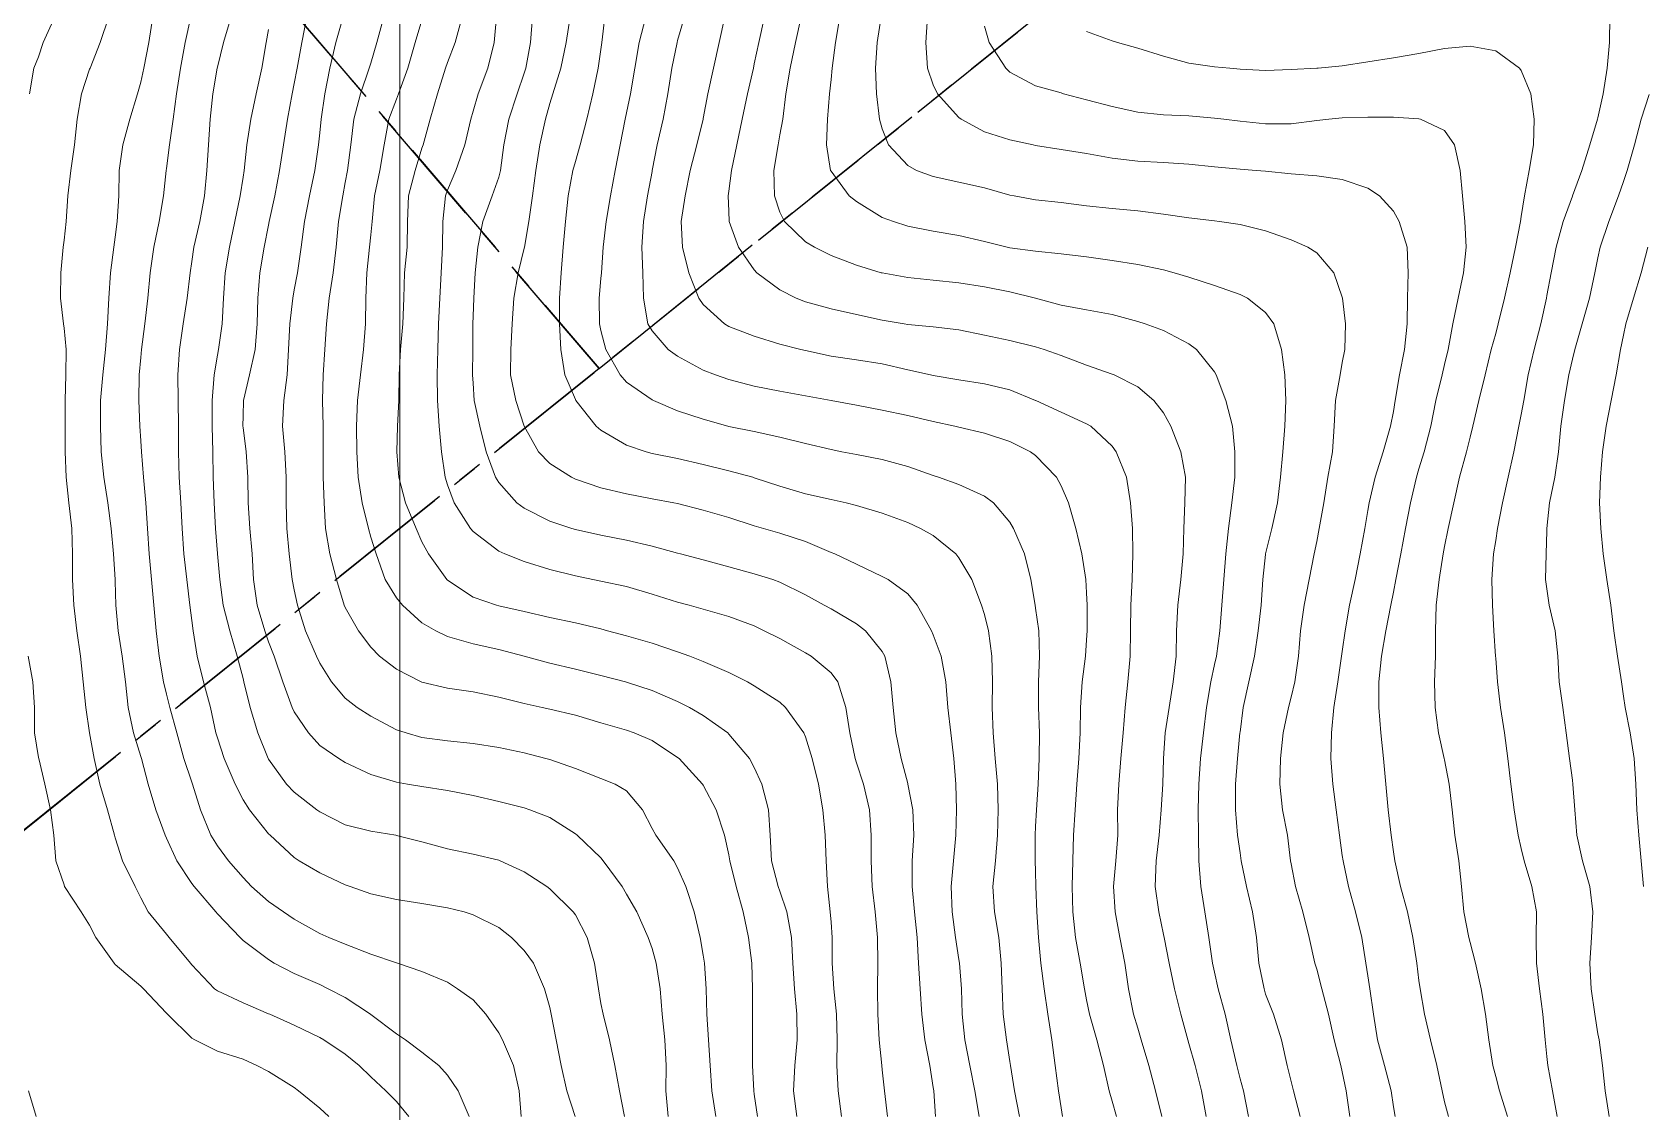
# Model space of a CAD drawing. Header units: centimetres. Extents: x 0 to 642158, y -847 to 649707.
# Drawn here: x 617059.63 to 617091.13, y 620300.34 to 620321.45 of the extents above; entities that cross this region are included whole.
import ezdxf

# ---------------------------------------------------------------- set-up
doc = ezdxf.new("R2010")
doc.units = ezdxf.units.CM
doc.header["$MEASUREMENT"] = 0
doc.linetypes.add('CENTERX2', pattern=[4, 2.5, -0.5, 0.5, -0.5])
doc.layers.add('MEV_grille', color=254, linetype='Continuous', lineweight=9)
doc.layers.add('WAL_topographie 0.5', color=253, linetype='Continuous', lineweight=20)
doc.layers.add('SPW_parcellaire cadastral', color=7, linetype='CENTERX2', lineweight=25, true_color=0xff0542)

# ---------------------------------------------------------------- blocks, each defined once
blk = doc.blocks.new('*U112')
at = {"layer": 'MEV_grille', "transparency": 33554687}
blk.add_lwpolyline([(0, 1825.476), (0, -1825.476)], dxfattribs=at)
blk = doc.blocks.new('*U113')
at = {"layer": 'MEV_grille', "color": 0, "linetype": 'ByBlock', "lineweight": -2, "transparency": 16777216}
blk.add_blockref('*U112', (1700, 0), dxfattribs=at)

msp = doc.modelspace()

# ---------------------------------------------------------------- linework, layer by layer
at = {"layer": 'SPW_parcellaire cadastral'}
for points in [[(617062.014, 620409.186), (617111.129, 620347.351), (617070.714, 620314.879), (617014.972, 620379.867), (617062.014, 620409.186)], [(617010.893, 620377.325), (617014.972, 620379.867), (617070.714, 620314.879), (617053.068, 620300.715), (616997.565, 620366.866), (617010.893, 620377.325)], [(617146.257, 620375.609), (617171.917, 620342.183), (617234.747, 620260.301), (617106.707, 620158.882), (617115.103, 620149.589), (617064.759, 620106.478), (617053.863, 620117.239), (616968.009, 620182.814), (616937.386, 620218.037), (616956.282, 620268.99), (616938.408, 620293.768), (616934.252, 620317.224), (616964.517, 620340.941), (617015.701, 620270.757), (617035.118, 620286.317), (617053.068, 620300.715), (617070.714, 620314.879), (617111.129, 620347.351), (617146.257, 620375.609)]]:
    msp.add_lwpolyline(points, dxfattribs=at)
at = {"layer": 'WAL_topographie 0.5'}
for points in [[(617059.572, 620320.25), (617059.655, 620320.75), (617059.75, 620320.974), (617059.841, 620321.25), (617060.067, 620321.75)], [(617066.992, 620300.25), (617066.75, 620300.544), (617066.54, 620300.75), (617066.25, 620301.026), (617066.022, 620301.25), (617065.75, 620301.47), (617065.328, 620301.75), (617065.25, 620301.793), (617064.75, 620302.034), (617064.276, 620302.25), (617064.25, 620302.261), (617063.75, 620302.473), (617063.25, 620302.708), (617063.195, 620302.75), (617062.75, 620303.214), (617062.721, 620303.25), (617062.304, 620303.75), (617062.25, 620303.815), (617061.894, 620304.25), (617061.75, 620304.524), (617061.643, 620304.75), (617061.394, 620305.25), (617061.25, 620305.703), (617061.236, 620305.75), (617061.101, 620306.25), (617060.949, 620306.75), (617060.836, 620307.25), (617060.75, 620307.75), (617060.75, 620307.75), (617060.673, 620308.25), (617060.625, 620308.75), (617060.572, 620309.25), (617060.496, 620309.75), (617060.438, 620310.25), (617060.414, 620310.75), (617060.413, 620311.25), (617060.4, 620311.75), (617060.345, 620312.25), (617060.292, 620312.75), (617060.271, 620313.25), (617060.272, 620313.75), (617060.27, 620314.25), (617060.281, 620314.75), (617060.29, 620315.25), (617060.25, 620315.665), (617060.239, 620315.75), (617060.179, 620316.25), (617060.184, 620316.75), (617060.235, 620317.25), (617060.25, 620317.384), (617060.291, 620317.75), (617060.325, 620318.25), (617060.382, 620318.75), (617060.456, 620319.25), (617060.507, 620319.75), (617060.593, 620320.25), (617060.75, 620320.727), (617060.758, 620320.75), (617060.954, 620321.25), (617061.123, 620321.75)], [(617068.17, 620300.25), (617067.96, 620300.75), (617067.75, 620301.057), (617067.579, 620301.25), (617067.25, 620301.507), (617066.927, 620301.75), (617066.75, 620301.865), (617066.25, 620302.246), (617066.244, 620302.25), (617065.75, 620302.579), (617065.416, 620302.75), (617065.25, 620302.829), (617064.75, 620303.047), (617064.362, 620303.25), (617064.25, 620303.319), (617063.75, 620303.694), (617063.693, 620303.75), (617063.25, 620304.211), (617063.219, 620304.25), (617062.793, 620304.75), (617062.75, 620304.805), (617062.455, 620305.25), (617062.25, 620305.691), (617062.224, 620305.75), (617062.044, 620306.25), (617061.896, 620306.75), (617061.763, 620307.25), (617061.75, 620307.293), (617061.61, 620307.75), (617061.505, 620308.25), (617061.452, 620308.75), (617061.387, 620309.25), (617061.309, 620309.75), (617061.264, 620310.25), (617061.25, 620310.719), (617061.249, 620310.75), (617061.218, 620311.25), (617061.173, 620311.75), (617061.106, 620312.25), (617061.026, 620312.75), (617060.978, 620313.25), (617060.961, 620313.75), (617060.964, 620314.25), (617061.007, 620314.75), (617061.061, 620315.25), (617061.099, 620315.75), (617061.124, 620316.25), (617061.16, 620316.75), (617061.225, 620317.25), (617061.25, 620317.448), (617061.287, 620317.75), (617061.32, 620318.25), (617061.329, 620318.75), (617061.396, 620319.25), (617061.538, 620319.75), (617061.685, 620320.25), (617061.75, 620320.477), (617061.808, 620320.75), (617061.91, 620321.25), (617061.985, 620321.75)], [(617069.191, 620300.25), (617069.152, 620300.75), (617069.039, 620301.25), (617068.825, 620301.75), (617068.75, 620301.884), (617068.498, 620302.25), (617068.25, 620302.533), (617067.942, 620302.75), (617067.75, 620302.88), (617067.25, 620303.085), (617066.774, 620303.25), (617066.75, 620303.256), (617066.25, 620303.425), (617065.75, 620303.62), (617065.43, 620303.75), (617065.25, 620303.831), (617064.75, 620304.109), (617064.541, 620304.25), (617064.25, 620304.454), (617063.916, 620304.75), (617063.75, 620304.922), (617063.468, 620305.25), (617063.25, 620305.541), (617063.119, 620305.75), (617062.919, 620306.25), (617062.764, 620306.75), (617062.75, 620306.787), (617062.589, 620307.25), (617062.452, 620307.75), (617062.318, 620308.25), (617062.25, 620308.512), (617062.193, 620308.75), (617062.11, 620309.25), (617062.051, 620309.75), (617062.007, 620310.25), (617061.961, 620310.75), (617061.913, 620311.25), (617061.879, 620311.75), (617061.847, 620312.25), (617061.802, 620312.75), (617061.763, 620313.25), (617061.75, 620313.462), (617061.731, 620313.75), (617061.709, 620314.25), (617061.721, 620314.75), (617061.75, 620315.09), (617061.764, 620315.25), (617061.828, 620315.75), (617061.888, 620316.25), (617061.932, 620316.75), (617062.002, 620317.25), (617062.111, 620317.75), (617062.192, 620318.25), (617062.244, 620318.75), (617062.25, 620318.786), (617062.313, 620319.25), (617062.382, 620319.75), (617062.447, 620320.25), (617062.53, 620320.75), (617062.62, 620321.25), (617062.729, 620321.75)], [(617070.243, 620300.25), (617070.086, 620300.75), (617069.971, 620301.25), (617069.876, 620301.75), (617069.776, 620302.25), (617069.75, 620302.38), (617069.648, 620302.75), (617069.43, 620303.25), (617069.25, 620303.498), (617069.002, 620303.75), (617068.75, 620303.944), (617068.25, 620304.192), (617068.074, 620304.25), (617067.75, 620304.334), (617067.25, 620304.419), (617066.75, 620304.492), (617066.25, 620304.607), (617065.846, 620304.75), (617065.75, 620304.782), (617065.25, 620305.013), (617064.85, 620305.25), (617064.75, 620305.315), (617064.279, 620305.75), (617064.25, 620305.779), (617063.874, 620306.25), (617063.75, 620306.44), (617063.597, 620306.75), (617063.383, 620307.25), (617063.25, 620307.656), (617063.221, 620307.75), (617063.112, 620308.25), (617062.977, 620308.75), (617062.854, 620309.25), (617062.776, 620309.75), (617062.75, 620309.949), (617062.712, 620310.25), (617062.649, 620310.75), (617062.594, 620311.25), (617062.558, 620311.75), (617062.535, 620312.25), (617062.502, 620312.75), (617062.485, 620313.25), (617062.49, 620313.75), (617062.48, 620314.25), (617062.474, 620314.75), (617062.51, 620315.25), (617062.578, 620315.75), (617062.656, 620316.25), (617062.717, 620316.75), (617062.75, 620316.971), (617062.789, 620317.25), (617062.902, 620317.75), (617062.998, 620318.25), (617063.045, 620318.75), (617063.072, 620319.25), (617063.107, 620319.75), (617063.162, 620320.25), (617063.245, 620320.75), (617063.25, 620320.772), (617063.369, 620321.25), (617063.515, 620321.75)], [(617072.067, 620300.25), (617072.018, 620300.75), (617072.027, 620301.25), (617072.002, 620301.75), (617071.95, 620302.25), (617071.91, 620302.75), (617071.832, 620303.25), (617071.75, 620303.533), (617071.674, 620303.75), (617071.449, 620304.25), (617071.25, 620304.599), (617071.162, 620304.75), (617070.792, 620305.25), (617070.75, 620305.307), (617070.283, 620305.75), (617070.25, 620305.776), (617069.75, 620306.095), (617069.358, 620306.25), (617069.25, 620306.285), (617068.75, 620306.408), (617068.25, 620306.527), (617067.75, 620306.625), (617067.25, 620306.702), (617066.965, 620306.75), (617066.75, 620306.788), (617066.25, 620306.94), (617065.75, 620307.172), (617065.621, 620307.25), (617065.25, 620307.505), (617065.028, 620307.75), (617064.75, 620308.162), (617064.709, 620308.25), (617064.53, 620308.75), (617064.357, 620309.25), (617064.25, 620309.533), (617064.177, 620309.75), (617064.028, 620310.25), (617063.954, 620310.75), (617063.928, 620311.25), (617063.885, 620311.75), (617063.85, 620312.25), (617063.842, 620312.75), (617063.809, 620313.25), (617063.75, 620313.721), (617063.747, 620313.75), (617063.75, 620313.95), (617063.756, 620314.25), (617063.875, 620314.75), (617063.984, 620315.25), (617064.027, 620315.75), (617064.042, 620316.25), (617064.081, 620316.75), (617064.163, 620317.25), (617064.25, 620317.682), (617064.264, 620317.75), (617064.373, 620318.25), (617064.465, 620318.75), (617064.544, 620319.25), (617064.621, 620319.75), (617064.708, 620320.25), (617064.75, 620320.452), (617064.807, 620320.75), (617064.899, 620321.25), (617064.997, 620321.75)], [(617072.996, 620300.25), (617072.92, 620300.75), (617072.887, 620301.25), (617072.853, 620301.75), (617072.82, 620302.25), (617072.811, 620302.75), (617072.776, 620303.25), (617072.75, 620303.408), (617072.691, 620303.75), (617072.574, 620304.25), (617072.411, 620304.75), (617072.25, 620305.111), (617072.173, 620305.25), (617071.823, 620305.75), (617071.75, 620305.885), (617071.564, 620306.25), (617071.25, 620306.622), (617071.029, 620306.75), (617070.75, 620306.858), (617070.25, 620307.055), (617069.75, 620307.229), (617069.672, 620307.25), (617069.25, 620307.359), (617068.75, 620307.469), (617068.25, 620307.546), (617067.75, 620307.596), (617067.25, 620307.659), (617066.939, 620307.75), (617066.75, 620307.812), (617066.25, 620308.076), (617065.983, 620308.25), (617065.75, 620308.43), (617065.478, 620308.75), (617065.25, 620309.112), (617065.184, 620309.25), (617064.971, 620309.75), (617064.813, 620310.25), (617064.75, 620310.546), (617064.71, 620310.75), (617064.649, 620311.25), (617064.609, 620311.75), (617064.591, 620312.25), (617064.592, 620312.75), (617064.568, 620313.25), (617064.52, 620313.75), (617064.547, 620314.25), (617064.616, 620314.75), (617064.641, 620315.25), (617064.662, 620315.75), (617064.721, 620316.25), (617064.75, 620316.417), (617064.812, 620316.75), (617064.885, 620317.25), (617064.952, 620317.75), (617065.051, 620318.25), (617065.154, 620318.75), (617065.225, 620319.25), (617065.25, 620319.484), (617065.277, 620319.75), (617065.348, 620320.25), (617065.445, 620320.75), (617065.566, 620321.25), (617065.707, 620321.75)], [(617073.813, 620300.25), (617073.75, 620300.686), (617073.74, 620300.75), (617073.713, 620301.25), (617073.715, 620301.75), (617073.714, 620302.25), (617073.715, 620302.75), (617073.698, 620303.25), (617073.638, 620303.75), (617073.534, 620304.25), (617073.393, 620304.75), (617073.268, 620305.25), (617073.25, 620305.366), (617073.166, 620305.75), (617073.004, 620306.25), (617072.75, 620306.73), (617072.737, 620306.75), (617072.278, 620307.25), (617072.25, 620307.272), (617071.75, 620307.603), (617071.399, 620307.75), (617071.25, 620307.804), (617070.75, 620307.948), (617070.25, 620308.098), (617069.75, 620308.217), (617069.601, 620308.25), (617069.25, 620308.326), (617068.75, 620308.45), (617068.25, 620308.554), (617067.75, 620308.627), (617067.25, 620308.743), (617067.235, 620308.75), (617066.75, 620308.996), (617066.422, 620309.25), (617066.25, 620309.427), (617066.006, 620309.75), (617065.75, 620310.203), (617065.729, 620310.25), (617065.578, 620310.75), (617065.446, 620311.25), (617065.365, 620311.75), (617065.338, 620312.25), (617065.319, 620312.75), (617065.317, 620313.25), (617065.316, 620313.75), (617065.306, 620314.25), (617065.315, 620314.75), (617065.352, 620315.25), (617065.385, 620315.75), (617065.434, 620316.25), (617065.514, 620316.75), (617065.573, 620317.25), (617065.62, 620317.75), (617065.699, 620318.25), (617065.75, 620318.512), (617065.795, 620318.75), (617065.861, 620319.25), (617065.917, 620319.75), (617066.047, 620320.25), (617066.22, 620320.75), (617066.25, 620320.847), (617066.367, 620321.25), (617066.506, 620321.75)], [(617075.458, 620300.25), (617075.388, 620300.75), (617075.363, 620301.25), (617075.368, 620301.75), (617075.355, 620302.25), (617075.304, 620302.75), (617075.271, 620303.25), (617075.273, 620303.75), (617075.25, 620304.05), (617075.235, 620304.25), (617075.183, 620304.75), (617075.158, 620305.25), (617075.133, 620305.75), (617075.088, 620306.25), (617075.003, 620306.75), (617074.881, 620307.25), (617074.75, 620307.676), (617074.718, 620307.75), (617074.361, 620308.25), (617074.25, 620308.35), (617073.75, 620308.673), (617073.617, 620308.75), (617073.25, 620308.933), (617072.75, 620309.147), (617072.488, 620309.25), (617072.25, 620309.339), (617071.75, 620309.504), (617071.25, 620309.65), (617070.878, 620309.75), (617070.75, 620309.785), (617070.25, 620309.902), (617069.75, 620310.011), (617069.25, 620310.128), (617068.75, 620310.239), (617068.71, 620310.25), (617068.25, 620310.405), (617067.75, 620310.736), (617067.735, 620310.75), (617067.377, 620311.25), (617067.25, 620311.485), (617067.133, 620311.75), (617066.926, 620312.25), (617066.799, 620312.75), (617066.757, 620313.25), (617066.772, 620313.75), (617066.797, 620314.25), (617066.801, 620314.75), (617066.831, 620315.25), (617066.878, 620315.75), (617066.894, 620316.25), (617066.911, 620316.75), (617066.962, 620317.25), (617066.966, 620317.75), (617066.984, 620318.25), (617067.118, 620318.75), (617067.25, 620319.185), (617067.273, 620319.25), (617067.411, 620319.75), (617067.554, 620320.25), (617067.711, 620320.75), (617067.75, 620320.861), (617067.896, 620321.25), (617068.033, 620321.75)], [(617076.354, 620300.25), (617076.299, 620300.75), (617076.25, 620301.165), (617076.241, 620301.25), (617076.194, 620301.75), (617076.168, 620302.25), (617076.161, 620302.75), (617076.167, 620303.25), (617076.162, 620303.75), (617076.113, 620304.25), (617076.058, 620304.75), (617076.032, 620305.25), (617076.032, 620305.75), (617076.001, 620306.25), (617075.883, 620306.75), (617075.75, 620307.165), (617075.724, 620307.25), (617075.616, 620307.75), (617075.542, 620308.25), (617075.382, 620308.75), (617075.25, 620308.927), (617074.862, 620309.25), (617074.75, 620309.318), (617074.25, 620309.596), (617073.942, 620309.75), (617073.75, 620309.842), (617073.25, 620310.026), (617072.75, 620310.173), (617072.474, 620310.25), (617072.25, 620310.309), (617071.75, 620310.467), (617071.25, 620310.612), (617070.75, 620310.716), (617070.594, 620310.75), (617070.25, 620310.822), (617069.75, 620310.949), (617069.25, 620311.102), (617068.869, 620311.25), (617068.75, 620311.303), (617068.25, 620311.689), (617068.201, 620311.75), (617067.877, 620312.25), (617067.75, 620312.604), (617067.704, 620312.75), (617067.63, 620313.25), (617067.587, 620313.75), (617067.555, 620314.25), (617067.549, 620314.75), (617067.559, 620315.25), (617067.573, 620315.75), (617067.6, 620316.25), (617067.626, 620316.75), (617067.648, 620317.25), (617067.655, 620317.75), (617067.712, 620318.25), (617067.75, 620318.363), (617067.909, 620318.75), (617068.085, 620319.25), (617068.208, 620319.75), (617068.25, 620319.906), (617068.349, 620320.25), (617068.535, 620320.75), (617068.664, 620321.25), (617068.71, 620321.75)], [(617077.294, 620300.25), (617077.26, 620300.75), (617077.25, 620300.818), (617077.182, 620301.25), (617077.087, 620301.75), (617077.028, 620302.25), (617076.991, 620302.75), (617076.961, 620303.25), (617076.932, 620303.75), (617076.881, 620304.25), (617076.834, 620304.75), (617076.839, 620305.25), (617076.87, 620305.75), (617076.852, 620306.25), (617076.752, 620306.75), (617076.75, 620306.76), (617076.621, 620307.25), (617076.52, 620307.75), (617076.465, 620308.25), (617076.421, 620308.75), (617076.301, 620309.25), (617076.25, 620309.341), (617075.925, 620309.75), (617075.75, 620309.883), (617075.25, 620310.176), (617075.116, 620310.25), (617074.75, 620310.451), (617074.25, 620310.701), (617074.113, 620310.75), (617073.75, 620310.861), (617073.25, 620311.001), (617072.75, 620311.137), (617072.305, 620311.25), (617072.25, 620311.264), (617071.75, 620311.403), (617071.25, 620311.518), (617070.75, 620311.618), (617070.25, 620311.73), (617070.183, 620311.75), (617069.75, 620311.89), (617069.25, 620312.143), (617069.106, 620312.25), (617068.75, 620312.648), (617068.687, 620312.75), (617068.505, 620313.25), (617068.382, 620313.75), (617068.272, 620314.25), (617068.25, 620314.593), (617068.241, 620314.75), (617068.247, 620315.25), (617068.245, 620315.75), (617068.25, 620315.9), (617068.263, 620316.25), (617068.292, 620316.75), (617068.342, 620317.25), (617068.443, 620317.75), (617068.624, 620318.25), (617068.75, 620318.619), (617068.784, 620318.75), (617068.849, 620319.25), (617068.946, 620319.75), (617069.111, 620320.25), (617069.25, 620320.651), (617069.283, 620320.75), (617069.371, 620321.25), (617069.411, 620321.75)], [(617078.15, 620300.25), (617078.062, 620300.75), (617077.968, 620301.25), (617077.869, 620301.75), (617077.817, 620302.25), (617077.803, 620302.75), (617077.762, 620303.25), (617077.75, 620303.321), (617077.685, 620303.75), (617077.617, 620304.25), (617077.603, 620304.75), (617077.646, 620305.25), (617077.688, 620305.75), (617077.701, 620306.25), (617077.689, 620306.75), (617077.655, 620307.25), (617077.595, 620307.75), (617077.533, 620308.25), (617077.494, 620308.75), (617077.406, 620309.25), (617077.25, 620309.667), (617077.215, 620309.75), (617076.936, 620310.25), (617076.75, 620310.474), (617076.365, 620310.75), (617076.25, 620310.812), (617075.75, 620311.054), (617075.322, 620311.25), (617075.25, 620311.28), (617074.75, 620311.491), (617074.25, 620311.658), (617073.927, 620311.75), (617073.75, 620311.802), (617073.25, 620311.961), (617072.75, 620312.11), (617072.25, 620312.235), (617072.176, 620312.25), (617071.75, 620312.33), (617071.25, 620312.423), (617070.75, 620312.545), (617070.25, 620312.716), (617070.177, 620312.75), (617069.75, 620313.022), (617069.526, 620313.25), (617069.25, 620313.75), (617069.25, 620313.75), (617069.084, 620314.25), (617068.982, 620314.75), (617068.988, 620315.25), (617069.015, 620315.75), (617069.045, 620316.25), (617069.133, 620316.75), (617069.25, 620317.227), (617069.255, 620317.25), (617069.338, 620317.75), (617069.413, 620318.25), (617069.478, 620318.75), (617069.556, 620319.25), (617069.663, 620319.75), (617069.75, 620320.06), (617069.807, 620320.25), (617069.964, 620320.75), (617070.072, 620321.25), (617070.146, 620321.75)], [(617078.936, 620300.25), (617078.841, 620300.75), (617078.763, 620301.25), (617078.75, 620301.329), (617078.684, 620301.75), (617078.62, 620302.25), (617078.599, 620302.75), (617078.58, 620303.25), (617078.531, 620303.75), (617078.448, 620304.25), (617078.415, 620304.75), (617078.464, 620305.25), (617078.504, 620305.75), (617078.517, 620306.25), (617078.505, 620306.75), (617078.46, 620307.25), (617078.419, 620307.75), (617078.405, 620308.25), (617078.407, 620308.75), (617078.396, 620309.25), (617078.33, 620309.75), (617078.25, 620310.064), (617078.196, 620310.25), (617078.002, 620310.75), (617077.75, 620311.177), (617077.69, 620311.25), (617077.25, 620311.61), (617076.997, 620311.75), (617076.75, 620311.866), (617076.25, 620312.049), (617075.75, 620312.199), (617075.548, 620312.25), (617075.25, 620312.316), (617074.75, 620312.429), (617074.25, 620312.573), (617073.75, 620312.741), (617073.718, 620312.75), (617073.25, 620312.879), (617072.75, 620313.001), (617072.25, 620313.114), (617071.75, 620313.218), (617071.632, 620313.25), (617071.25, 620313.379), (617070.75, 620313.669), (617070.655, 620313.75), (617070.261, 620314.25), (617070.25, 620314.272), (617070.044, 620314.75), (617069.963, 620315.25), (617069.937, 620315.75), (617069.937, 620316.25), (617069.975, 620316.75), (617070.014, 620317.25), (617070.054, 620317.75), (617070.112, 620318.25), (617070.203, 620318.75), (617070.25, 620318.923), (617070.345, 620319.25), (617070.474, 620319.75), (617070.589, 620320.25), (617070.698, 620320.75), (617070.75, 620321.117), (617070.768, 620321.25), (617070.826, 620321.75)], [(617079.78, 620300.25), (617079.75, 620300.422), (617079.702, 620300.75), (617079.632, 620301.25), (617079.566, 620301.75), (617079.49, 620302.25), (617079.417, 620302.75), (617079.354, 620303.25), (617079.309, 620303.75), (617079.275, 620304.25), (617079.255, 620304.75), (617079.25, 620305.05), (617079.246, 620305.25), (617079.242, 620305.75), (617079.25, 620305.923), (617079.266, 620306.25), (617079.304, 620306.75), (617079.324, 620307.25), (617079.325, 620307.75), (617079.31, 620308.25), (617079.309, 620308.75), (617079.33, 620309.25), (617079.314, 620309.75), (617079.25, 620310.193), (617079.241, 620310.25), (617079.156, 620310.75), (617079.032, 620311.25), (617078.822, 620311.75), (617078.75, 620311.874), (617078.425, 620312.25), (617078.25, 620312.382), (617077.75, 620312.606), (617077.352, 620312.75), (617077.25, 620312.783), (617076.75, 620312.962), (617076.25, 620313.096), (617075.75, 620313.193), (617075.462, 620313.25), (617075.25, 620313.293), (617074.75, 620313.41), (617074.25, 620313.536), (617073.75, 620313.643), (617073.25, 620313.745), (617073.23, 620313.75), (617072.75, 620313.883), (617072.25, 620314.051), (617071.781, 620314.25), (617071.75, 620314.266), (617071.25, 620314.611), (617071.128, 620314.75), (617070.845, 620315.25), (617070.75, 620315.617), (617070.723, 620315.75), (617070.718, 620316.25), (617070.75, 620316.636), (617070.76, 620316.75), (617070.793, 620317.25), (617070.855, 620317.75), (617070.937, 620318.25), (617071.027, 620318.75), (617071.125, 620319.25), (617071.224, 620319.75), (617071.25, 620319.873), (617071.329, 620320.25), (617071.414, 620320.75), (617071.497, 620321.25), (617071.626, 620321.75)], [(617080.831, 620300.25), (617080.75, 620300.55), (617080.693, 620300.75), (617080.579, 620301.25), (617080.45, 620301.75), (617080.308, 620302.25), (617080.25, 620302.535), (617080.208, 620302.75), (617080.121, 620303.25), (617080.033, 620303.75), (617079.98, 620304.25), (617079.968, 620304.75), (617079.978, 620305.25), (617079.991, 620305.75), (617080.022, 620306.25), (617080.061, 620306.75), (617080.095, 620307.25), (617080.121, 620307.75), (617080.128, 620308.25), (617080.162, 620308.75), (617080.225, 620309.25), (617080.25, 620309.574), (617080.263, 620309.75), (617080.262, 620310.25), (617080.25, 620310.489), (617080.234, 620310.75), (617080.157, 620311.25), (617080.041, 620311.75), (617079.895, 620312.25), (617079.75, 620312.58), (617079.661, 620312.75), (617079.25, 620313.176), (617079.15, 620313.25), (617078.75, 620313.448), (617078.25, 620313.61), (617077.75, 620313.73), (617077.669, 620313.75), (617077.25, 620313.841), (617076.75, 620313.957), (617076.25, 620314.064), (617075.75, 620314.157), (617075.25, 620314.25), (617075.25, 620314.25), (617074.75, 620314.342), (617074.25, 620314.435), (617073.75, 620314.53), (617073.25, 620314.659), (617072.988, 620314.75), (617072.75, 620314.843), (617072.25, 620315.121), (617072.066, 620315.25), (617071.75, 620315.614), (617071.669, 620315.75), (617071.585, 620316.25), (617071.567, 620316.75), (617071.55, 620317.25), (617071.58, 620317.75), (617071.662, 620318.25), (617071.75, 620318.731), (617071.754, 620318.75), (617071.851, 620319.25), (617071.966, 620319.75), (617072.058, 620320.25), (617072.138, 620320.75), (617072.239, 620321.25), (617072.25, 620321.289), (617072.383, 620321.75)], [(617081.723, 620300.25), (617081.596, 620300.75), (617081.467, 620301.25), (617081.319, 620301.75), (617081.25, 620301.978), (617081.166, 620302.25), (617081.07, 620302.75), (617080.996, 620303.25), (617080.9, 620303.75), (617080.808, 620304.25), (617080.772, 620304.75), (617080.819, 620305.25), (617080.858, 620305.75), (617080.855, 620306.25), (617080.876, 620306.75), (617080.92, 620307.25), (617080.963, 620307.75), (617081.005, 620308.25), (617081.057, 620308.75), (617081.098, 620309.25), (617081.107, 620309.75), (617081.114, 620310.25), (617081.137, 620310.75), (617081.156, 620311.25), (617081.148, 620311.75), (617081.107, 620312.25), (617081.026, 620312.75), (617080.83, 620313.25), (617080.75, 620313.358), (617080.331, 620313.75), (617080.25, 620313.797), (617079.75, 620314.026), (617079.256, 620314.25), (617079.25, 620314.253), (617078.75, 620314.457), (617078.25, 620314.576), (617077.75, 620314.655), (617077.25, 620314.737), (617077.197, 620314.75), (617076.75, 620314.853), (617076.25, 620314.97), (617075.75, 620315.046), (617075.25, 620315.121), (617074.75, 620315.229), (617074.659, 620315.25), (617074.25, 620315.353), (617073.75, 620315.509), (617073.25, 620315.701), (617073.168, 620315.75), (617072.75, 620316.127), (617072.665, 620316.25), (617072.469, 620316.75), (617072.344, 620317.25), (617072.316, 620317.75), (617072.395, 620318.25), (617072.498, 620318.75), (617072.628, 620319.25), (617072.747, 620319.75), (617072.75, 620319.766), (617072.838, 620320.25), (617072.953, 620320.75), (617073.064, 620321.25), (617073.176, 620321.75)], [(617082.588, 620300.25), (617082.498, 620300.75), (617082.369, 620301.25), (617082.25, 620301.681), (617082.229, 620301.75), (617082.09, 620302.25), (617081.968, 620302.75), (617081.861, 620303.25), (617081.764, 620303.75), (617081.75, 620303.813), (617081.659, 620304.25), (617081.587, 620304.75), (617081.611, 620305.25), (617081.67, 620305.75), (617081.71, 620306.25), (617081.739, 620306.75), (617081.75, 620307.25), (617081.75, 620307.25), (617081.783, 620307.75), (617081.861, 620308.25), (617081.942, 620308.75), (617081.999, 620309.25), (617082.01, 620309.75), (617082.032, 620310.25), (617082.091, 620310.75), (617082.137, 620311.25), (617082.152, 620311.75), (617082.171, 620312.25), (617082.183, 620312.75), (617082.093, 620313.25), (617081.896, 620313.75), (617081.75, 620314.01), (617081.565, 620314.25), (617081.25, 620314.519), (617080.79, 620314.75), (617080.75, 620314.768), (617080.25, 620314.943), (617079.75, 620315.13), (617079.421, 620315.25), (617079.25, 620315.302), (617078.75, 620315.423), (617078.25, 620315.531), (617077.75, 620315.63), (617077.25, 620315.69), (617076.75, 620315.738), (617076.68, 620315.75), (617076.25, 620315.824), (617075.75, 620315.932), (617075.25, 620316.044), (617074.75, 620316.178), (617074.569, 620316.25), (617074.25, 620316.414), (617073.8, 620316.75), (617073.75, 620316.803), (617073.439, 620317.25), (617073.261, 620317.75), (617073.25, 620317.95), (617073.237, 620318.25), (617073.25, 620318.347), (617073.303, 620318.75), (617073.409, 620319.25), (617073.512, 620319.75), (617073.614, 620320.25), (617073.731, 620320.75), (617073.75, 620320.832), (617073.839, 620321.25), (617073.95, 620321.75)], [(617083.414, 620300.25), (617083.317, 620300.75), (617083.25, 620300.99), (617083.186, 620301.25), (617083.071, 620301.75), (617082.961, 620302.25), (617082.825, 620302.75), (617082.75, 620303.074), (617082.709, 620303.25), (617082.638, 620303.75), (617082.561, 620304.25), (617082.483, 620304.75), (617082.447, 620305.25), (617082.435, 620305.75), (617082.434, 620306.25), (617082.443, 620306.75), (617082.474, 620307.25), (617082.532, 620307.75), (617082.592, 620308.25), (617082.677, 620308.75), (617082.75, 620309.086), (617082.787, 620309.25), (617082.852, 620309.75), (617082.894, 620310.25), (617082.934, 620310.75), (617082.972, 620311.25), (617083.024, 620311.75), (617083.092, 620312.25), (617083.145, 620312.75), (617083.151, 620313.25), (617083.1, 620313.75), (617082.975, 620314.25), (617082.784, 620314.75), (617082.75, 620314.812), (617082.4, 620315.25), (617082.25, 620315.358), (617081.75, 620315.617), (617081.396, 620315.75), (617081.25, 620315.796), (617080.75, 620315.93), (617080.25, 620316.022), (617079.75, 620316.118), (617079.25, 620316.25), (617079.25, 620316.25), (617078.75, 620316.375), (617078.25, 620316.476), (617077.75, 620316.552), (617077.25, 620316.601), (617076.75, 620316.656), (617076.25, 620316.745), (617076.232, 620316.75), (617075.75, 620316.897), (617075.25, 620317.089), (617074.925, 620317.25), (617074.75, 620317.352), (617074.342, 620317.75), (617074.25, 620317.931), (617074.142, 620318.25), (617074.132, 620318.75), (617074.216, 620319.25), (617074.25, 620319.444), (617074.306, 620319.75), (617074.364, 620320.25), (617074.454, 620320.75), (617074.554, 620321.25), (617074.664, 620321.75)], [(617084.429, 620300.25), (617084.294, 620300.75), (617084.25, 620300.938), (617084.174, 620301.25), (617084.062, 620301.75), (617083.902, 620302.25), (617083.75, 620302.643), (617083.719, 620302.75), (617083.616, 620303.25), (617083.572, 620303.75), (617083.492, 620304.25), (617083.376, 620304.75), (617083.275, 620305.25), (617083.25, 620305.407), (617083.203, 620305.75), (617083.161, 620306.25), (617083.159, 620306.75), (617083.199, 620307.25), (617083.248, 620307.75), (617083.25, 620307.767), (617083.309, 620308.25), (617083.423, 620308.75), (617083.535, 620309.25), (617083.603, 620309.75), (617083.66, 620310.25), (617083.695, 620310.75), (617083.75, 620311.241), (617083.751, 620311.25), (617083.873, 620311.75), (617083.98, 620312.25), (617084.04, 620312.75), (617084.086, 620313.25), (617084.126, 620313.75), (617084.147, 620314.25), (617084.126, 620314.75), (617084.059, 620315.25), (617083.91, 620315.75), (617083.75, 620315.971), (617083.399, 620316.25), (617083.25, 620316.325), (617082.75, 620316.501), (617082.25, 620316.665), (617081.959, 620316.75), (617081.75, 620316.807), (617081.25, 620316.912), (617080.75, 620316.989), (617080.25, 620317.059), (617079.75, 620317.119), (617079.25, 620317.168), (617078.75, 620317.237), (617078.692, 620317.25), (617078.25, 620317.361), (617077.75, 620317.478), (617077.25, 620317.561), (617076.75, 620317.662), (617076.469, 620317.75), (617076.25, 620317.829), (617075.75, 620318.141), (617075.605, 620318.25), (617075.25, 620318.734), (617075.241, 620318.75), (617075.16, 620319.25), (617075.18, 620319.75), (617075.219, 620320.25), (617075.25, 620320.53), (617075.273, 620320.75), (617075.335, 620321.25), (617075.424, 620321.75)], [(617085.396, 620300.25), (617085.328, 620300.75), (617085.25, 620301.124), (617085.221, 620301.25), (617085.091, 620301.75), (617084.979, 620302.25), (617084.85, 620302.75), (617084.75, 620303.135), (617084.715, 620303.25), (617084.604, 620303.75), (617084.481, 620304.25), (617084.333, 620304.75), (617084.25, 620305.191), (617084.24, 620305.25), (617084.175, 620305.75), (617084.082, 620306.25), (617084.03, 620306.75), (617084.043, 620307.25), (617084.092, 620307.75), (617084.197, 620308.25), (617084.25, 620308.452), (617084.321, 620308.75), (617084.392, 620309.25), (617084.431, 620309.75), (617084.504, 620310.25), (617084.599, 620310.75), (617084.698, 620311.25), (617084.75, 620311.497), (617084.8, 620311.75), (617084.887, 620312.25), (617084.967, 620312.75), (617085.055, 620313.25), (617085.091, 620313.75), (617085.117, 620314.25), (617085.208, 620314.75), (617085.25, 620314.992), (617085.3, 620315.25), (617085.315, 620315.75), (617085.255, 620316.25), (617085.25, 620316.27), (617085.086, 620316.75), (617084.75, 620317.141), (617084.579, 620317.25), (617084.25, 620317.394), (617083.75, 620317.569), (617083.25, 620317.69), (617082.85, 620317.75), (617082.75, 620317.764), (617082.25, 620317.825), (617081.75, 620317.895), (617081.25, 620317.958), (617080.75, 620318.006), (617080.25, 620318.059), (617079.75, 620318.121), (617079.25, 620318.174), (617078.832, 620318.25), (617078.75, 620318.265), (617078.25, 620318.407), (617077.75, 620318.523), (617077.25, 620318.634), (617076.921, 620318.75), (617076.75, 620318.843), (617076.376, 620319.25), (617076.25, 620319.562), (617076.2, 620319.75), (617076.14, 620320.25), (617076.121, 620320.75), (617076.152, 620321.25), (617076.234, 620321.75)], [(617086.281, 620300.25), (617086.25, 620300.44), (617086.207, 620300.75), (617086.078, 620301.25), (617085.941, 620301.75), (617085.858, 620302.25), (617085.789, 620302.75), (617085.75, 620303.004), (617085.712, 620303.25), (617085.629, 620303.75), (617085.51, 620304.25), (617085.374, 620304.75), (617085.265, 620305.25), (617085.25, 620305.355), (617085.192, 620305.75), (617085.131, 620306.25), (617085.062, 620306.75), (617085.024, 620307.25), (617085.037, 620307.75), (617085.087, 620308.25), (617085.162, 620308.75), (617085.237, 620309.25), (617085.25, 620309.343), (617085.305, 620309.75), (617085.39, 620310.25), (617085.499, 620310.75), (617085.6, 620311.25), (617085.688, 620311.75), (617085.75, 620312.101), (617085.775, 620312.25), (617085.892, 620312.75), (617086.048, 620313.25), (617086.193, 620313.75), (617086.25, 620314.033), (617086.287, 620314.25), (617086.367, 620314.75), (617086.468, 620315.25), (617086.52, 620315.75), (617086.522, 620316.25), (617086.535, 620316.75), (617086.516, 620317.25), (617086.365, 620317.75), (617086.25, 620317.953), (617085.975, 620318.25), (617085.75, 620318.403), (617085.25, 620318.574), (617084.75, 620318.641), (617084.25, 620318.684), (617083.75, 620318.733), (617083.568, 620318.75), (617083.25, 620318.776), (617082.75, 620318.82), (617082.25, 620318.872), (617081.75, 620318.905), (617081.25, 620318.93), (617080.75, 620318.992), (617080.25, 620319.08), (617079.75, 620319.158), (617079.25, 620319.24), (617079.203, 620319.25), (617078.75, 620319.351), (617078.25, 620319.507), (617077.795, 620319.75), (617077.75, 620319.784), (617077.33, 620320.25), (617077.25, 620320.422), (617077.137, 620320.75), (617077.104, 620321.25), (617077.14, 620321.75)], [(617089.455, 620300.25), (617089.362, 620300.75), (617089.269, 620301.25), (617089.25, 620301.425), (617089.216, 620301.75), (617089.173, 620302.25), (617089.107, 620302.75), (617089.048, 620303.25), (617089.039, 620303.75), (617089.046, 620304.25), (617088.956, 620304.75), (617088.806, 620305.25), (617088.75, 620305.491), (617088.688, 620305.75), (617088.609, 620306.25), (617088.544, 620306.75), (617088.488, 620307.25), (617088.421, 620307.75), (617088.345, 620308.25), (617088.287, 620308.75), (617088.25, 620309.214), (617088.247, 620309.25), (617088.216, 620309.75), (617088.188, 620310.25), (617088.175, 620310.75), (617088.205, 620311.25), (617088.25, 620311.511), (617088.288, 620311.75), (617088.382, 620312.25), (617088.493, 620312.75), (617088.608, 620313.25), (617088.705, 620313.75), (617088.75, 620313.978), (617088.798, 620314.25), (617088.887, 620314.75), (617089.003, 620315.25), (617089.133, 620315.75), (617089.241, 620316.25), (617089.25, 620316.301), (617089.332, 620316.75), (617089.431, 620317.25), (617089.571, 620317.75), (617089.75, 620318.247), (617089.751, 620318.25), (617089.938, 620318.75), (617090.094, 620319.25), (617090.243, 620319.75), (617090.25, 620319.778), (617090.349, 620320.25), (617090.428, 620320.75), (617090.476, 620321.25), (617090.48, 620321.75)], [(617071.212, 620300.25), (617071.115, 620300.75), (617071.021, 620301.25), (617070.916, 620301.75), (617070.795, 620302.25), (617070.75, 620302.461), (617070.702, 620302.75), (617070.625, 620303.25), (617070.48, 620303.75), (617070.25, 620304.192), (617070.209, 620304.25), (617069.75, 620304.703), (617069.69, 620304.75), (617069.25, 620305.033), (617068.779, 620305.25), (617068.75, 620305.262), (617068.25, 620305.382), (617067.75, 620305.486), (617067.25, 620305.619), (617066.75, 620305.748), (617066.741, 620305.75), (617066.25, 620305.831), (617065.75, 620305.956), (617065.25, 620306.208), (617065.194, 620306.25), (617064.75, 620306.592), (617064.599, 620306.75), (617064.25, 620307.235), (617064.242, 620307.25), (617064.039, 620307.75), (617063.888, 620308.25), (617063.767, 620308.75), (617063.75, 620308.815), (617063.636, 620309.25), (617063.49, 620309.75), (617063.364, 620310.25), (617063.295, 620310.75), (617063.251, 620311.25), (617063.25, 620311.26), (617063.21, 620311.75), (617063.182, 620312.25), (617063.166, 620312.75), (617063.157, 620313.25), (617063.147, 620313.75), (617063.147, 620314.25), (617063.188, 620314.75), (617063.25, 620315.14), (617063.269, 620315.25), (617063.339, 620315.75), (617063.366, 620316.25), (617063.402, 620316.75), (617063.487, 620317.25), (617063.591, 620317.75), (617063.694, 620318.25), (617063.75, 620318.618), (617063.771, 620318.75), (617063.826, 620319.25), (617063.905, 620319.75), (617064.007, 620320.25), (617064.115, 620320.75), (617064.204, 620321.25), (617064.25, 620321.506)], [(617074.581, 620300.25), (617074.515, 620300.75), (617074.545, 620301.25), (617074.59, 620301.75), (617074.583, 620302.25), (617074.537, 620302.75), (617074.5, 620303.25), (617074.476, 620303.75), (617074.388, 620304.25), (617074.25, 620304.655), (617074.217, 620304.75), (617074.087, 620305.25), (617074.06, 620305.75), (617074.028, 620306.25), (617073.899, 620306.75), (617073.75, 620307.073), (617073.656, 620307.25), (617073.25, 620307.73), (617073.229, 620307.75), (617072.75, 620308.095), (617072.479, 620308.25), (617072.25, 620308.363), (617071.75, 620308.58), (617071.25, 620308.745), (617071.233, 620308.75), (617070.75, 620308.877), (617070.25, 620308.998), (617069.75, 620309.116), (617069.25, 620309.25), (617069.25, 620309.25), (617068.75, 620309.381), (617068.25, 620309.494), (617067.75, 620309.639), (617067.522, 620309.75), (617067.25, 620309.905), (617066.868, 620310.25), (617066.75, 620310.393), (617066.533, 620310.75), (617066.352, 620311.25), (617066.25, 620311.581), (617066.201, 620311.75), (617066.078, 620312.25), (617066.004, 620312.75), (617065.974, 620313.25), (617065.966, 620313.75), (617065.989, 620314.25), (617066.048, 620314.75), (617066.106, 620315.25), (617066.144, 620315.75), (617066.154, 620316.25), (617066.173, 620316.75), (617066.226, 620317.25), (617066.25, 620317.492), (617066.277, 620317.75), (617066.319, 620318.25), (617066.423, 620318.75), (617066.509, 620319.25), (617066.599, 620319.75), (617066.75, 620320.144), (617066.793, 620320.25), (617066.973, 620320.75), (617067.115, 620321.25), (617067.25, 620321.689)], [(617087.325, 620300.25), (617087.25, 620300.541), (617087.201, 620300.75), (617087.099, 620301.25), (617086.973, 620301.75), (617086.857, 620302.25), (617086.773, 620302.75), (617086.75, 620302.91), (617086.706, 620303.25), (617086.627, 620303.75), (617086.526, 620304.25), (617086.391, 620304.75), (617086.275, 620305.25), (617086.25, 620305.423), (617086.206, 620305.75), (617086.145, 620306.25), (617086.1, 620306.75), (617086.057, 620307.25), (617086.002, 620307.75), (617085.964, 620308.25), (617085.963, 620308.75), (617086.015, 620309.25), (617086.104, 620309.75), (617086.2, 620310.25), (617086.25, 620310.505), (617086.297, 620310.75), (617086.392, 620311.25), (617086.487, 620311.75), (617086.582, 620312.25), (617086.7, 620312.75), (617086.75, 620312.914), (617086.851, 620313.25), (617086.983, 620313.75), (617087.081, 620314.25), (617087.201, 620314.75), (617087.25, 620314.958), (617087.319, 620315.25), (617087.414, 620315.75), (617087.517, 620316.25), (617087.618, 620316.75), (617087.674, 620317.25), (617087.648, 620317.75), (617087.603, 620318.25), (617087.558, 620318.75), (617087.444, 620319.25), (617087.25, 620319.533), (617086.777, 620319.75), (617086.75, 620319.757), (617086.25, 620319.791), (617085.75, 620319.791), (617085.25, 620319.776), (617084.987, 620319.75), (617084.75, 620319.726), (617084.25, 620319.658), (617083.75, 620319.658), (617083.25, 620319.713), (617082.933, 620319.75), (617082.75, 620319.773), (617082.25, 620319.815), (617081.75, 620319.838), (617081.25, 620319.892), (617080.75, 620320), (617080.25, 620320.132), (617079.8, 620320.25), (617079.75, 620320.266), (617079.25, 620320.405), (617078.75, 620320.674), (617078.668, 620320.75), (617078.344, 620321.25), (617078.25, 620321.571)], [(617088.482, 620300.25), (617088.326, 620300.75), (617088.25, 620301.036), (617088.192, 620301.25), (617088.113, 620301.75), (617088.053, 620302.25), (617087.966, 620302.75), (617087.853, 620303.25), (617087.75, 620303.654), (617087.726, 620303.75), (617087.626, 620304.25), (617087.583, 620304.75), (617087.529, 620305.25), (617087.45, 620305.75), (617087.4, 620306.25), (617087.338, 620306.75), (617087.25, 620307.225), (617087.245, 620307.25), (617087.134, 620307.75), (617087.063, 620308.25), (617087.056, 620308.75), (617087.072, 620309.25), (617087.07, 620309.75), (617087.084, 620310.25), (617087.143, 620310.75), (617087.222, 620311.25), (617087.25, 620311.396), (617087.323, 620311.75), (617087.429, 620312.25), (617087.539, 620312.75), (617087.682, 620313.25), (617087.75, 620313.534), (617087.805, 620313.75), (617087.919, 620314.25), (617088.046, 620314.75), (617088.162, 620315.25), (617088.25, 620315.564), (617088.301, 620315.75), (617088.425, 620316.25), (617088.531, 620316.75), (617088.635, 620317.25), (617088.734, 620317.75), (617088.75, 620317.85), (617088.814, 620318.25), (617088.905, 620318.75), (617088.988, 620319.25), (617089.004, 620319.75), (617088.938, 620320.25), (617088.75, 620320.703), (617088.718, 620320.75), (617088.25, 620321.088), (617087.75, 620321.177), (617087.25, 620321.131), (617086.75, 620321.039), (617086.25, 620320.952), (617085.75, 620320.872), (617085.25, 620320.794), (617084.777, 620320.75), (617084.75, 620320.748), (617084.25, 620320.72), (617083.75, 620320.703), (617083.25, 620320.732), (617083.047, 620320.75), (617082.75, 620320.776), (617082.25, 620320.847), (617081.75, 620320.984), (617081.25, 620321.139), (617080.855, 620321.25), (617080.75, 620321.281), (617080.25, 620321.466)], [(617090.468, 620300.25), (617090.394, 620300.75), (617090.336, 620301.25), (617090.272, 620301.75), (617090.25, 620301.867), (617090.188, 620302.25), (617090.117, 620302.75), (617090.094, 620303.25), (617090.121, 620303.75), (617090.153, 620304.25), (617090.092, 620304.75), (617089.948, 620305.25), (617089.837, 620305.75), (617089.8, 620306.25), (617089.762, 620306.75), (617089.75, 620306.826), (617089.694, 620307.25), (617089.629, 620307.75), (617089.561, 620308.25), (617089.493, 620308.75), (617089.463, 620309.25), (617089.415, 620309.75), (617089.298, 620310.25), (617089.25, 620310.566), (617089.225, 620310.75), (617089.238, 620311.25), (617089.25, 620311.7), (617089.251, 620311.75), (617089.302, 620312.25), (617089.404, 620312.75), (617089.477, 620313.25), (617089.525, 620313.75), (617089.596, 620314.25), (617089.681, 620314.75), (617089.75, 620315.059), (617089.796, 620315.25), (617089.944, 620315.75), (617090.083, 620316.25), (617090.191, 620316.75), (617090.25, 620317.04), (617090.296, 620317.25), (617090.46, 620317.75), (617090.65, 620318.25), (617090.75, 620318.533), (617090.821, 620318.75), (617090.968, 620319.25), (617091.097, 620319.75), (617091.25, 620320.234)], [(617091.144, 620304.75), (617091.095, 620305.25), (617091.052, 620305.75), (617091.012, 620306.25), (617090.99, 620306.75), (617090.958, 620307.25), (617090.877, 620307.75), (617090.784, 620308.25), (617090.75, 620308.471), (617090.709, 620308.75), (617090.632, 620309.25), (617090.562, 620309.75), (617090.5, 620310.25), (617090.424, 620310.75), (617090.351, 620311.25), (617090.304, 620311.75), (617090.283, 620312.25), (617090.301, 620312.75), (617090.34, 620313.25), (617090.409, 620313.75), (617090.508, 620314.25), (617090.604, 620314.75), (617090.692, 620315.25), (617090.75, 620315.53), (617090.795, 620315.75), (617090.946, 620316.25), (617091.097, 620316.75), (617091.228, 620317.25)], [(617065.425, 620300.25), (617065.25, 620300.413), (617064.836, 620300.75), (617064.75, 620300.815), (617064.25, 620301.129), (617064.019, 620301.25), (617063.75, 620301.372), (617063.25, 620301.528), (617062.808, 620301.75), (617062.75, 620301.78), (617062.27, 620302.25), (617062.25, 620302.273), (617061.805, 620302.75), (617061.75, 620302.802), (617061.25, 620303.226), (617061.227, 620303.25), (617060.873, 620303.75), (617060.75, 620303.99), (617060.582, 620304.25), (617060.261, 620304.75), (617060.25, 620304.778), (617060.091, 620305.25), (617060.051, 620305.75), (617059.986, 620306.25), (617059.873, 620306.75), (617059.753, 620307.25), (617059.75, 620307.271), (617059.668, 620307.75), (617059.674, 620308.25), (617059.639, 620308.75), (617059.546, 620309.25)], [(617059.552, 620300.75), (617059.707, 620300.25)]]:
    msp.add_lwpolyline(points, dxfattribs=at)

# ---------------------------------------------------------------- block references
at = {"layer": 'MEV_grille', "transparency": 33554687}
msp.add_blockref('*U113', (615366.814, 620593.644), dxfattribs=at)

doc.saveas('drawing.dxf')
